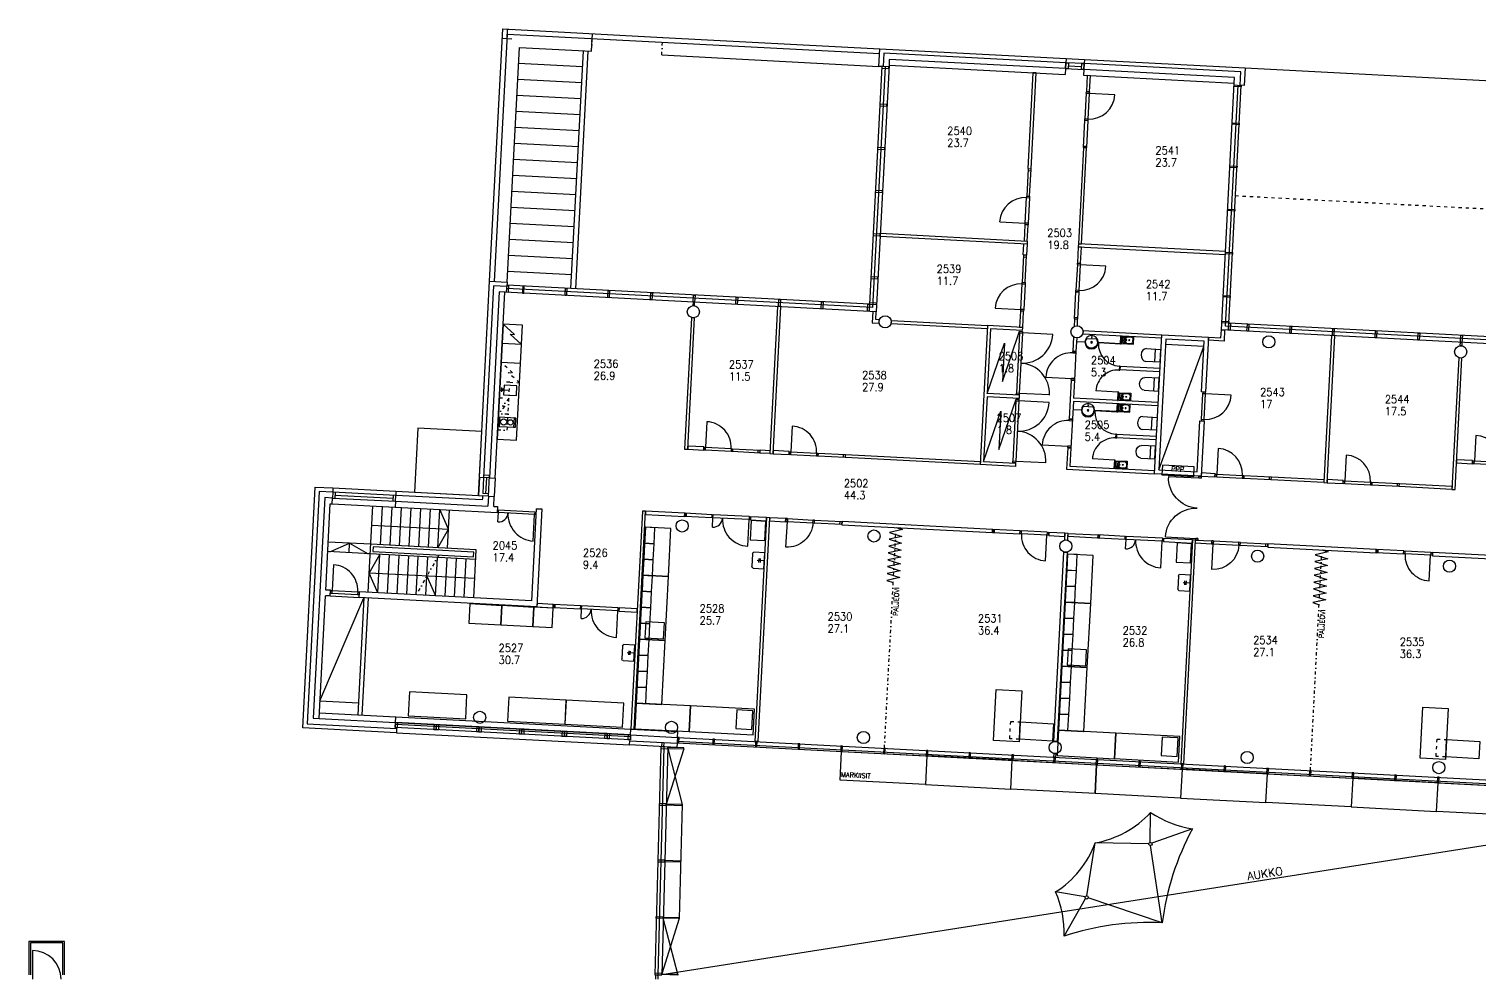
# Model space of a CAD drawing. Extents: x -405 to 179240, y -2585 to 69597.
# Drawn here: x 40355 to 85645, y 29605 to 59148 of the extents above; entities that cross this region are included whole.
import ezdxf
from ezdxf.enums import TextEntityAlignment as Align

# ---------------------------------------------------------------- set-up
doc = ezdxf.new("R2010")
doc.units = 0
doc.header["$LTSCALE"] = 100
doc.header["$MEASUREMENT"] = 0
doc.linetypes.add('KEL', pattern=[2.25, 1, -1.25])
doc.linetypes.add('PKL', pattern=[3, 1, -1, 0, -1])
doc.layers.get('0').update_dxf_attribs({"linetype": 'CONTINUOUS'})
for name, color, linetype in [('ARF2600E0', 8, 'PKL'), ('ART1100T0', 7, 'CONTINUOUS'), ('ART1100T3', 7, 'CONTINUOUS'), ('ART1100TB', 7, 'CONTINUOUS'), ('M00402', 7, 'CONTINUOUS'), ('M06001', 7, 'CONTINUOUS'), ('M06037', 8, 'CONTINUOUS'), ('M06041', 8, 'CONTINUOUS'), ('M06051', 3, 'CONTINUOUS'), ('m06080', 7, 'CONTINUOUS'), ('M06081', 8, 'CONTINUOUS')]:
    doc.layers.add(name, color=color, linetype=linetype)
doc.styles.add('ROMANS', font='romans.shx')
doc.styles.get("Standard").update_dxf_attribs({"font": 'simplex.shx'})

# ---------------------------------------------------------------- blocks, each defined once
blk = doc.blocks.new('KRF010')
blk.add_line((0.05, 0.9), (0.05, 0))
blk.add_arc((0.05, 0), 0.9, 0, 90)
blk = doc.blocks.new('SALAMA')
at = {"layer": 'M00402'}
blk.add_lwpolyline([(0, 0), (0.5, 0.8), (0.5, 0.2), (1, 1)], dxfattribs=at)
blk = doc.blocks.new('LVIPAL')
for p, q in [((-0.5, 0.02), (-0.5, 0.92)), ((-0.4, 1.02), (0.4, 1.02)), ((0.5, 0.92), (0.5, 0.02)), ((0.5, 0.02), (-0.5, 0.02)), ((-0.12, 0.49), (0.12, 0.49)), ((-0.12, 0.37), (0.12, 0.37)), ((0, 0.02), (0, 0.61))]:
    blk.add_line(p, q)
for centre, start, end in [((-0.4, 0.92), 90, 180), ((0.4, 0.92), 0, 90)]:
    blk.add_arc(centre, 0.1, start, end)
at = {"width": 0.76195, "flags": 1}
blk.add_attdef('LVIKAL', text='', height=0.212, dxfattribs=at).set_placement((-0.389, 0.05), (0.379, 0.05), align=Align.FIT)
blk = doc.blocks.new('l-poyta')
at = {"linetype": 'ByBlock'}
blk.add_lwpolyline([(800, 81), (500, 81), (500, 621), (800, 621)], close=True, dxfattribs=at)
at = {"layer": 'm06080'}
for points in [[(0, 1600), (800, 1600), (800, 0), (0, 0)], [(800, 621), (1840, 621), (1840, 81), (800, 81)]]:
    blk.add_lwpolyline(points, close=True, dxfattribs=at)
blk = doc.blocks.new('K1X1')
at = {"linetype": 'ByBlock'}
blk.add_lwpolyline([(1, 0), (1, 1), (0, 1), (0, 0)], close=True, dxfattribs=at)
blk = doc.blocks.new('LVIIST')
for p, q in [((-0.5, 0.02), (-0.5, 0.761)), ((0.5, 0.761), (0.5, 0.02)), ((-0.5, 0.283), (0.5, 0.283)), ((0.5, 0.02), (-0.5, 0.02))]:
    blk.add_line(p, q)
blk.add_ellipse((0, 0.761), major_axis=(-0.5, 0), ratio=0.517739, start_param=3.141593, end_param=6.283185)
at = {"width": 0.76195, "flags": 1}
blk.add_attdef('LVIKAL', text='', height=0.212, dxfattribs=at).set_placement((-0.389, 0.05), (0.379, 0.05), align=Align.FIT)
blk = doc.blocks.new('KKUPPI_P')
at = {"linetype": 'Continuous'}
for p, q in [((-380, -245), (-380, -10)), ((-380, -10), (-10, -10)), ((-10, -245), (-380, -245)), ((-360, -175), (-360, -80)), ((-310, -30), (-175, -30)), ((-175, -225), (-310, -225)), ((-175, -30), (-80, -30)), ((-175, -225), (-80, -225)), ((-125, -80), (-125, -175)), ((-30, -80), (-30, -175)), ((-10, -10), (-10, -245))]:
    blk.add_line(p, q, dxfattribs=at)
for p, q in [((-168, -110), (-125, -153)), ((-80, -65), (-163, -148)), ((-151, -93), (-108, -136)), ((-80, -65), (-80, -167))]:
    blk.add_line(p, q)
for centre, radius in [((-242, -128), 14.1), ((-80, -65), 10)]:
    blk.add_circle(centre, radius, dxfattribs=at)
for centre, start, end in [((-310, -80), 90, 180), ((-310, -175), 180, 270), ((-175, -80), 0, 90), ((-175, -175), 270, 0), ((-80, -80), 0, 90), ((-80, -175), 270, 0)]:
    blk.add_arc(centre, 50, start, end, dxfattribs=at)
at = {"extrusion": (0, 0, -1)}
for centre, major_axis, start_param, end_param in [((-119, -189), (-13.3, 12.5), -1.446157, 1.474955), ((-125, -203), (-5.71, 5.37), 0.050634, 6.193979), ((-100, -163), (-15.7, 14.8), 2.496992, 4.616547)]:
    blk.add_ellipse(centre, major_axis=major_axis, ratio=0.8, start_param=start_param, end_param=end_param, dxfattribs=at)
blk = doc.blocks.new('pöyreäallas')
blk.add_lwpolyline([(63, 322, 2.070197), (352, 322)], format="xyb", close=True)
for centre, radius in [((207, 207), 208), ((207, 207), 25), ((207, 367), 15)]:
    blk.add_circle(centre, radius)
blk = doc.blocks.new('aioa_huone')
at = {"layer": 'ART1100T0', "width": 0.9}
blk.add_attdef('HNENUM', (56, 73), '', height=250, dxfattribs=at)
at = {"layer": 'ART1100T3', "width": 0.9}
blk.add_attdef('HNEALA', (56, -302), '', height=250, dxfattribs=at)

msp = doc.modelspace()

# ---------------------------------------------------------------- linework, layer by layer
at = {"layer": 'ARF2600E0', "linetype": 'PKL'}
for p, q in [((57922, 58452), (57951, 59001)), ((60119, 58337), (60148, 58886))]:
    msp.add_line(p, q, dxfattribs=at)
at = {"layer": 'M00402'}
for p, q in [((60148, 58886), (66928, 58531)), ((57283, 51040), (57672, 58465)), ((57433, 51032), (57822, 58457)), ((57646, 57966), (55649, 58070)), ((60119, 58337), (66899, 57981)), ((57620, 57466), (55623, 57571)), ((78343, 57932), (90895, 57274)), ((57594, 56967), (55596, 57072)), ((57567, 56468), (55570, 56572)), ((57541, 55968), (55544, 56073)), ((57515, 55469), (55518, 55574)), ((57489, 54970), (55492, 55074)), ((57463, 54470), (55466, 54575)), ((57437, 53971), (55439, 54076)), ((57410, 53472), (55413, 53576)), ((57384, 52972), (55387, 53077)), ((57358, 52473), (55361, 52578)), ((57332, 51974), (55335, 52078)), ((57306, 51474), (55309, 51579)), ((75647, 45381), (77051, 49233)), ((77051, 49233), (75852, 49296)), ((49443, 38163), (50814, 41385)), ((49760, 41441), (50669, 41393)), ((49443, 38163), (50642, 38100)), ((94823, 35063), (60120, 29605))]:
    msp.add_line(p, q, dxfattribs=at)
at = {"layer": 'M00402', "linetype": 'KEL'}
msp.add_line((78038, 53943), (90781, 53275), dxfattribs=at)
at = {"layer": 'M00402'}
for points in [[(54742, 51268), (55154, 59148), (60148, 58886)], [(54891, 51260), (55296, 58990), (66920, 58381)], [(55291, 51240), (55675, 58570), (57922, 58452), (57951, 59001)], [(41465, 29605), (41465, 30655), (40355, 30655), (40355, 29605)], [(41415, 29605), (41415, 30605), (40405, 30605), (40405, 29605), (40405, 29605)]]:
    msp.add_lwpolyline(points, dxfattribs=at)
msp.add_lwpolyline([(52394, 44682), (54391, 44578), (54496, 46575), (52498, 46679)], close=True, dxfattribs=at)
at = {"layer": 'M06001'}
for p, q in [((55154, 59148), (55454, 59132)), ((55289, 58840), (55304, 59140)), ((55438, 58832), (55139, 58848)), ((72750, 58225), (72743, 58096)), ((72750, 58225), (73318, 58196)), ((72814, 57999), (73232, 57977)), ((73318, 58196), (73311, 58066)), ((72734, 57911), (72724, 57731)), ((73302, 57881), (73292, 57701)), ((70296, 49887), (70068, 45543)), ((71394, 49830), (70296, 49887)), ((71389, 49730), (71394, 49830)), ((70390, 49782), (70284, 47760)), ((71389, 49730), (70390, 49782)), ((72981, 49535), (72957, 49090)), ((73079, 49501), (73057, 49084)), ((73270, 49631), (75733, 49502)), ((73275, 49731), (75738, 49602)), ((72957, 49090), (73057, 49084)), ((74434, 48607), (74429, 48507)), ((75677, 48441), (74429, 48507)), ((75682, 48541), (74434, 48607)), ((72910, 48181), (72847, 46975)), ((72910, 48181), (73010, 48176)), ((73010, 48176), (72981, 47619)), ((70279, 47660), (70173, 45638)), ((71278, 47608), (70279, 47660)), ((71283, 47708), (70284, 47760)), ((71283, 47708), (71278, 47608)), ((75627, 47480), (72981, 47619)), ((72975, 47519), (72947, 46970)), ((75622, 47380), (72975, 47519)), ((72847, 46975), (72947, 46970)), ((74323, 46484), (74318, 46385)), ((75566, 46319), (74318, 46385)), ((75571, 46419), (74323, 46484)), ((72799, 46067), (72764, 45402)), ((72799, 46067), (72899, 46061)), ((72899, 46061), (72869, 45497)), ((71166, 45486), (70068, 45543)), ((70173, 45638), (71172, 45586)), ((71172, 45586), (71166, 45486)), ((72764, 45402), (75510, 45258)), ((72869, 45497), (75516, 45358)), ((49831, 44501), (49596, 44513)), ((49821, 44321), (49831, 44501)), ((49847, 44816), (49840, 44686)), ((49847, 44816), (51814, 44713)), ((49915, 44682), (49906, 44497)), ((49910, 44590), (51728, 44494)), ((51733, 44587), (51723, 44402)), ((51798, 44398), (51788, 44218)), ((51798, 44398), (54689, 44246)), ((51814, 44713), (51808, 44583)), ((49766, 44324), (49821, 44321)), ((49821, 44321), (51788, 44218)), ((51788, 44218), (54979, 44051)), ((54989, 44231), (54979, 44051)), ((56197, 44167), (56046, 41291)), ((56197, 44167), (56377, 44158)), ((56377, 44158), (56217, 41102)), ((49760, 41441), (49616, 41448)), ((49770, 41620), (49625, 41628)), ((49760, 41441), (49770, 41620)), ((50814, 41385), (50622, 37730)), ((50669, 41393), (50679, 41573)), ((56217, 41102), (50669, 41393)), ((56046, 41291), (50679, 41573)), ((50944, 41379), (50752, 37724)), ((49415, 37613), (51801, 37488)), ((49424, 37793), (51811, 37668)), ((51801, 37488), (51811, 37668)), ((51811, 37668), (59156, 37283)), ((51799, 37438), (59144, 37053)), ((59146, 37103), (51814, 37488)), ((51830, 37171), (59110, 36790)), ((59146, 37103), (59156, 37283)), ((59156, 37283), (60619, 37207)), ((60609, 37027), (60619, 37207)), ((59110, 36790), (59117, 36920)), ((59146, 37103), (60609, 37027)), ((60086, 36728), (59900, 29611)), ((60186, 36725), (60000, 29605)), ((60306, 36722), (60120, 29605)), ((60121, 36726), (60129, 36867)), ((60186, 36725), (60194, 36863)), ((60600, 36857), (94823, 35063)), ((60603, 36907), (94826, 35113)), ((60609, 37027), (94832, 35233)), ((59935, 29475), (59935, 29605)), ((60000, 29605), (60000, 29475))]:
    msp.add_line(p, q, dxfattribs=at)
at = {"layer": 'M06001', "linetype": 'Continuous'}
for p, q in [((54421, 45147), (54391, 44578)), ((54421, 45147), (54551, 45140)), ((54551, 45140), (54525, 44646)), ((54735, 45130), (54551, 45140)), ((54739, 45205), (54554, 45215)), ((54643, 45135), (54617, 44641)), ((54705, 44561), (54739, 45205)), ((54735, 45130), (54915, 45121)), ((54915, 45121), (54885, 44552)), ((54391, 44578), (54521, 44571)), ((54521, 44571), (54517, 44496)), ((54705, 44561), (54521, 44571)), ((54709, 44636), (54525, 44646)), ((54705, 44561), (54885, 44552)), ((54869, 44237), (54989, 44231))]:
    msp.add_line(p, q, dxfattribs=at)
at = {"layer": 'M06001'}
for points in [[(72743, 58096), (67051, 58394), (67029, 57974), (66899, 57981), (66928, 58531), (72750, 58225)], [(67217, 58020), (66813, 50320), (55219, 50928)], [(67094, 57971), (66700, 50446), (55281, 51045)], [(66994, 57976), (66605, 50551), (55286, 51145)], [(72734, 57911), (67226, 58199), (67217, 58020), (72724, 57731)], [(73318, 58196), (78343, 57932), (78314, 57383), (78184, 57390), (78206, 57809), (73311, 58066)], [(73292, 57701), (78002, 57454), (78012, 57634), (73302, 57881)], [(91184, 56764), (90781, 49064), (77599, 49755), (78002, 57455)], [(91061, 56715), (90667, 49190), (77725, 49869), (78119, 57393)], [(90961, 56720), (90572, 49295), (77830, 49963), (78219, 57388)], [(71530, 52426), (71512, 52087), (71412, 52092), (71430, 52432)], [(54421, 45147), (54742, 51268), (55291, 51240), (55284, 51110), (54865, 51132), (54551, 45140)], [(54915, 45121), (55219, 50928), (55040, 50937), (54735, 45130)], [(73099, 49881), (73109, 50080), (73010, 50085), (72998, 49858)], [(77106, 47808), (76976, 47815), (77059, 49403), (75861, 49466), (75647, 45381), (76845, 45318), (76929, 46906), (77058, 46899), (76968, 45182), (75510, 45258), (75738, 49602), (77196, 49526), (77106, 47808)], [(74373, 47446), (74360, 47184), (74336, 47185), (74349, 47447)], [(63497, 45888), (63187, 45904), (63193, 46004), (63502, 45988)], [(74267, 45423), (74281, 45686), (74257, 45687), (74243, 45425)], [(51837, 37301), (51830, 37171), (48904, 37325), (49298, 44844), (49847, 44816)], [(49840, 44686), (49421, 44708), (49040, 37448), (51837, 37301)], [(49596, 44513), (49235, 37623), (49415, 37613), (49616, 41448)], [(54517, 44496), (54517, 44496), (54514, 44441), (51808, 44583)], [(51814, 44713), (54391, 44578)], [(54705, 44561), (54689, 44246)], [(54869, 44237), (54885, 44552)], [(49625, 41628), (49766, 44324)], [(59117, 36920), (60600, 36842), (60593, 36712), (59110, 36790)]]:
    msp.add_lwpolyline(points, dxfattribs=at)
for points in [[(67214, 57965), (66994, 57976), (66992, 57926), (67211, 57915)], [(72734, 57911), (73302, 57881), (73312, 58066), (72743, 58096)], [(72809, 57907), (72734, 57911), (72743, 58096), (72818, 58092)], [(73302, 57881), (73227, 57885), (73237, 58070), (73312, 58066)], [(71811, 57779), (71711, 57784), (71554, 54788), (71654, 54783)], [(73382, 57196), (73482, 57191), (73508, 57690), (73408, 57695)], [(77999, 57400), (78219, 57388), (78216, 57338), (77997, 57350)], [(67152, 56786), (66933, 56798), (66930, 56748), (67150, 56736)], [(77938, 56221), (78157, 56210), (78155, 56160), (77935, 56171)], [(67082, 55438), (66862, 55450), (66859, 55400), (67079, 55388)], [(73390, 55433), (73290, 55438), (73133, 52442), (73233, 52437)], [(77867, 54873), (78087, 54861), (78084, 54812), (77864, 54823)], [(67011, 54090), (66791, 54102), (66789, 54052), (67008, 54040)], [(77796, 53525), (78016, 53513), (78013, 53463), (77794, 53475)], [(71435, 52531), (71535, 52526), (71562, 53025), (71462, 53031)], [(66940, 52742), (66721, 52753), (66718, 52704), (66938, 52692)], [(71530, 52426), (66936, 52667), (66942, 52767), (71535, 52526)], [(73102, 51843), (73202, 51838), (73228, 52337), (73128, 52343)], [(73128, 52343), (77722, 52102), (77727, 52202), (73133, 52442)], [(77726, 52177), (77945, 52165), (77943, 52115), (77723, 52127)], [(66870, 51394), (66650, 51405), (66647, 51355), (66867, 51344)], [(55274, 50925), (55286, 51145), (55336, 51142), (55324, 50922)], [(55814, 50897), (55825, 51116), (55775, 51119), (55764, 50899)], [(57097, 50829), (57108, 51049), (57158, 51047), (57147, 50827)], [(58430, 50760), (58441, 50979), (58491, 50977), (58480, 50757)], [(59763, 50690), (59775, 50909), (59825, 50907), (59813, 50687)], [(61096, 50620), (61108, 50840), (61158, 50837), (61146, 50617)], [(62429, 50550), (62441, 50770), (62491, 50767), (62479, 50547)], [(77655, 50829), (77875, 50817), (77872, 50767), (77652, 50779)], [(61091, 50510), (61140, 50507), (61146, 50617), (61096, 50620)], [(63497, 45888), (63597, 45883), (63838, 50476), (63738, 50481)], [(63763, 50480), (63774, 50700), (63824, 50697), (63813, 50478)], [(65096, 50410), (65107, 50630), (65157, 50627), (65146, 50408)], [(66544, 50334), (66555, 50554), (66605, 50551), (66594, 50332)], [(66828, 50590), (66608, 50601), (66605, 50551), (66825, 50540)], [(66714, 50325), (66695, 49976), (66905, 49965), (66910, 50065), (66800, 50071), (66813, 50320)], [(71294, 49835), (71394, 49830), (71420, 50329), (71320, 50334)], [(60831, 46027), (60930, 46022), (61146, 50127), (61046, 50132)], [(70290, 49788), (67284, 49945), (67290, 50045), (70296, 49887)], [(77613, 50025), (77832, 50013), (77830, 49963), (77610, 49975)], [(77819, 49744), (77830, 49963), (77880, 49961), (77869, 49741)], [(78398, 49713), (78409, 49933), (78459, 49930), (78447, 49710)], [(79731, 49643), (79742, 49863), (79792, 49860), (79781, 49641)], [(74471, 49306), (74447, 49307), (74461, 49569), (74485, 49568)], [(77698, 49750), (77680, 49400), (77191, 49426), (77196, 49526), (77586, 49505), (77599, 49755)], [(80798, 44981), (80898, 44976), (81139, 49570), (81039, 49575)], [(81064, 49573), (81075, 49793), (81125, 49791), (81114, 49571)], [(82397, 49504), (82409, 49723), (82458, 49721), (82447, 49501)], [(83730, 49434), (83742, 49653), (83792, 49651), (83780, 49431)], [(85063, 49364), (85075, 49584), (85125, 49581), (85113, 49361)], [(85058, 49254), (85063, 49364), (85113, 49361), (85108, 49251)], [(74435, 48617), (74411, 48618), (74404, 48498), (74428, 48497)], [(84798, 44771), (84898, 44766), (85113, 48871), (85013, 48876)], [(74392, 47808), (74368, 47809), (74355, 47547), (74379, 47546)], [(74323, 46494), (74300, 46496), (74293, 46376), (74317, 46375)], [(60936, 46122), (60930, 46022), (61430, 45996), (61435, 46096)], [(63602, 45982), (63597, 45883), (64096, 45856), (64101, 45956)], [(70068, 45543), (65854, 45764), (65859, 45864), (70073, 45643)], [(84946, 45695), (84941, 45595), (85440, 45569), (85446, 45669)], [(76974, 45282), (76968, 45182), (77398, 45159), (77403, 45259)], [(80798, 44981), (79155, 45067), (79161, 45167), (80803, 45081)], [(80903, 45076), (80898, 44976), (81397, 44950), (81403, 45050)], [(84798, 44771), (83155, 44857), (83160, 44957), (84803, 44871)], [(49831, 44501), (51798, 44398), (51808, 44583), (49840, 44686)], [(59156, 37283), (59255, 37278), (59612, 44089), (59513, 44094)], [(59612, 44089), (59607, 43989), (60831, 43925), (60836, 44024)], [(62893, 43917), (62888, 43817), (63387, 43791), (63392, 43891)], [(63026, 36900), (63126, 36895), (63492, 43885), (63392, 43891)], [(63492, 43885), (63487, 43785), (63986, 43759), (63991, 43859)], [(65749, 43767), (65744, 43667), (70447, 43421), (70453, 43520)], [(72210, 43428), (72205, 43329), (72704, 43302), (72709, 43402)], [(72698, 43192), (72798, 43187), (72809, 43397), (72709, 43402)], [(73738, 43348), (73733, 43248), (72804, 43297), (72809, 43397)], [(75795, 43240), (75790, 43141), (76689, 43094), (76694, 43193)], [(76328, 36203), (76427, 36198), (76794, 43188), (76694, 43193)], [(77293, 43162), (77288, 43062), (76789, 43088), (76794, 43188)], [(79051, 43070), (79046, 42970), (82431, 42793), (82436, 42892)], [(72679, 42813), (72778, 42808), (72469, 36896), (72369, 36901)], [(84194, 42800), (84188, 42700), (86021, 42604), (86026, 42704)], [(56222, 41202), (56217, 41102), (56726, 41076), (56731, 41175)], [(58788, 41068), (58783, 40968), (59347, 40938), (59352, 41038)], [(51801, 37488), (59146, 37103), (59138, 36954), (51793, 37339)], [(51793, 37339), (51868, 37335), (51876, 37484), (51801, 37488)], [(51793, 37339), (51868, 37335), (51876, 37484), (51801, 37488)], [(53002, 37275), (53077, 37271), (53085, 37421), (53010, 37425)], [(53077, 37271), (53152, 37267), (53159, 37417), (53085, 37421)], [(54335, 37205), (54410, 37201), (54418, 37351), (54343, 37355)], [(54410, 37201), (54485, 37198), (54493, 37347), (54418, 37351)], [(55668, 37135), (55743, 37132), (55751, 37281), (55676, 37285)], [(55743, 37132), (55818, 37128), (55826, 37277), (55751, 37281)], [(57001, 37066), (57076, 37062), (57084, 37211), (57009, 37215)], [(57076, 37062), (57151, 37058), (57159, 37208), (57084, 37211)], [(58334, 36996), (58409, 36992), (58417, 37142), (58342, 37146)], [(58409, 36992), (58484, 36988), (58492, 37138), (58417, 37142)], [(59063, 36958), (59138, 36954), (59146, 37103), (59071, 37107)], [(60085, 36678), (60305, 36672), (60306, 36722), (60086, 36728)], [(60600, 36857), (60650, 36854), (60659, 37024), (60609, 37027)], [(61709, 36799), (61759, 36796), (61768, 36966), (61718, 36969)], [(63042, 36729), (63092, 36726), (63101, 36896), (63051, 36899)], [(64375, 36659), (64425, 36657), (64434, 36826), (64384, 36829)], [(65708, 36589), (65758, 36587), (65767, 36756), (65717, 36759)], [(67041, 36519), (67091, 36517), (67100, 36687), (67050, 36689)], [(68375, 36450), (68425, 36447), (68433, 36617), (68384, 36619)], [(69708, 36380), (69758, 36377), (69767, 36547), (69717, 36549)], [(71041, 36310), (71091, 36307), (71100, 36477), (71050, 36480)], [(72359, 36241), (72409, 36238), (72418, 36408), (72368, 36410)], [(72374, 36520), (72424, 36518), (72418, 36408), (72368, 36410)], [(73677, 36172), (73727, 36169), (73736, 36339), (73686, 36341)], [(75011, 36102), (75060, 36099), (75069, 36269), (75019, 36272)], [(76344, 36032), (76394, 36029), (76403, 36199), (76353, 36202)], [(77677, 35962), (77727, 35959), (77736, 36129), (77686, 36132)], [(79010, 35892), (79060, 35890), (79069, 36059), (79019, 36062)], [(80343, 35822), (80393, 35820), (80402, 35989), (80352, 35992)], [(81676, 35752), (81726, 35750), (81735, 35920), (81685, 35922)], [(83010, 35683), (83059, 35680), (83068, 35850), (83018, 35852)], [(84343, 35613), (84393, 35610), (84402, 35780), (84352, 35782)], [(60039, 34911), (60259, 34905), (60260, 34955), (60040, 34961)], [(59993, 33144), (60212, 33139), (60214, 33189), (59994, 33194)], [(59948, 31428), (60167, 31422), (60166, 31372), (59946, 31378)], [(59900, 29611), (60120, 29605), (60121, 29655), (59901, 29661)]]:
    msp.add_lwpolyline(points, close=True, dxfattribs=at)
for centre in [(61106, 50319), (67097, 50005), (73089, 49691), (79081, 49377), (85073, 49063), (60755, 43628), (66747, 43314), (72738, 43000), (78730, 42686), (84722, 42372), (54433, 37651), (60425, 37337), (66417, 37023), (72409, 36709), (78401, 36395), (84392, 36081)]:
    msp.add_circle(centre, 190, dxfattribs=at)
at = {"layer": 'M06037'}
for p, q in [((73057, 49084), (73010, 48176)), ((72947, 46970), (72899, 46061)), ((50953, 41558), (51094, 44255)), ((51331, 43041), (51394, 44239)), ((51631, 43025), (51694, 44223)), ((51930, 43009), (51993, 44207)), ((52230, 42993), (52293, 44192)), ((52530, 42978), (52592, 44176)), ((52829, 42962), (52892, 44160)), ((53129, 42946), (53192, 44145)), ((53428, 42931), (53491, 44129)), ((51063, 43655), (53460, 43530)), ((51032, 43056), (49703, 43126)), ((50352, 42791), (50368, 43091)), ((54327, 42884), (51032, 43056)), ((51016, 42757), (49688, 42826)), ((54311, 42584), (51016, 42757)), ((51253, 41543), (51316, 42741)), ((51552, 41527), (51615, 42725)), ((51852, 41511), (51915, 42710)), ((52152, 41495), (52214, 42694)), ((52451, 41480), (52514, 42678)), ((52751, 41464), (52813, 42662)), ((53050, 41448), (53113, 42647)), ((53350, 41433), (53413, 42631)), ((53649, 41417), (53712, 42615)), ((53949, 41401), (54012, 42600)), ((54249, 41386), (54327, 42884)), ((54280, 41985), (50985, 42157)), ((52782, 42063), (53050, 41448))]:
    msp.add_line(p, q, dxfattribs=at)
at = {"layer": 'M06037', "linetype": 'PKL'}
msp.add_line((53154, 42720), (52451, 41480), dxfattribs=at)
at = {"layer": 'M06037'}
for points in [[(53129, 42946), (53460, 43530), (53192, 44145)], [(49753, 42823), (50368, 43091), (50951, 42760)], [(51253, 41543), (50985, 42157), (51316, 42741)]]:
    msp.add_lwpolyline(points, dxfattribs=at)
msp.add_lwpolyline([(51095, 42828), (54240, 42663), (54248, 42813), (51103, 42977)], close=True, dxfattribs=at)
at = {"layer": 'M06041'}
for points in [[(60306, 36711), (60305, 36681), (60805, 36668), (60806, 36698)], [(60260, 34945), (60259, 34915), (60759, 34902), (60760, 34932)], [(60213, 33179), (60213, 33149), (60713, 33135), (60713, 33165)], [(60166, 31382), (60167, 31412), (60667, 31399), (60666, 31369)], [(60120, 29616), (60121, 29646), (60621, 29633), (60620, 29603)]]:
    msp.add_lwpolyline(points, close=True, dxfattribs=at)
for points in [[(60305, 36681), (60760, 34932), (60666, 31369), (60121, 29646)], [(60805, 36668), (60260, 34945)], [(60621, 29633), (60166, 31382)]]:
    msp.add_lwpolyline(points, dxfattribs=at)
at = {"layer": 'M06051'}
for p, q in [((73379, 57141), (73338, 56342)), ((73379, 57141), (73382, 57186)), ((73379, 57141), (73471, 57137)), ((73382, 57186), (73474, 57181)), ((73471, 57137), (73429, 56337)), ((73474, 57181), (73471, 57137)), ((74271, 57092), (73471, 57134)), ((73291, 55448), (73335, 56297)), ((73335, 56297), (73338, 56342)), ((73427, 56292), (73335, 56297)), ((73335, 56297), (73427, 56292)), ((73429, 56337), (73338, 56342)), ((73427, 56292), (73383, 55443)), ((73429, 56337), (73427, 56292)), ((73383, 55443), (73291, 55448)), ((73293, 55498), (73385, 55493)), ((71561, 54778), (71517, 53929)), ((71559, 54728), (71650, 54723)), ((71653, 54773), (71561, 54778)), ((71609, 53924), (71653, 54773)), ((71514, 53885), (71517, 53929)), ((71517, 53929), (71609, 53924)), ((71517, 53929), (71609, 53924)), ((71609, 53924), (71606, 53880)), ((71472, 53085), (71514, 53885)), ((71514, 53885), (71606, 53880)), ((71606, 53880), (71564, 53080)), ((70673, 53127), (71472, 53085)), ((71470, 53040), (71472, 53085)), ((71562, 53035), (71470, 53040)), ((71564, 53080), (71472, 53085)), ((71564, 53080), (71562, 53035)), ((71420, 52082), (71375, 51233)), ((71417, 52032), (71509, 52027)), ((71512, 52077), (71420, 52082)), ((71467, 51228), (71512, 52077)), ((73099, 51789), (73057, 50989)), ((73099, 51789), (73101, 51833)), ((73099, 51789), (73191, 51784)), ((73101, 51833), (73193, 51828)), ((73191, 51784), (73149, 50984)), ((73193, 51828), (73191, 51784)), ((73991, 51739), (73191, 51781)), ((71331, 50388), (71373, 51188)), ((71373, 51188), (71375, 51233)), ((71373, 51188), (71465, 51184)), ((71375, 51233), (71467, 51228)), ((71375, 51233), (71467, 51228)), ((71465, 51184), (71423, 50384)), ((71467, 51228), (71465, 51184)), ((73010, 50095), (73055, 50944)), ((73055, 50944), (73057, 50989)), ((73147, 50940), (73055, 50944)), ((73055, 50944), (73147, 50940)), ((73149, 50984), (73057, 50989)), ((73147, 50940), (73102, 50091)), ((73149, 50984), (73147, 50940)), ((70531, 50430), (71331, 50388)), ((71329, 50344), (71331, 50388)), ((71421, 50339), (71329, 50344)), ((71423, 50384), (71331, 50388)), ((71423, 50384), (71421, 50339)), ((73102, 50091), (73010, 50095)), ((73013, 50145), (73105, 50141)), ((71293, 49660), (71194, 47772)), ((71385, 49655), (71286, 47767)), ((71293, 49660), (71296, 49710)), ((71293, 49660), (71385, 49655)), ((71296, 49710), (71388, 49705)), ((71388, 49705), (71385, 49655)), ((72329, 49606), (71385, 49655)), ((72955, 49035), (72957, 49080)), ((72955, 49035), (73046, 49030)), ((72957, 49080), (73049, 49075)), ((73049, 49075), (73046, 49030)), ((74447, 49307), (73758, 49343)), ((72113, 48277), (72913, 48235)), ((72910, 48191), (72913, 48235)), ((73002, 48186), (72910, 48191)), ((73005, 48230), (72913, 48235)), ((73005, 48230), (73002, 48186)), ((71182, 47538), (71184, 47588)), ((71184, 47588), (71276, 47583)), ((71191, 47723), (71194, 47772)), ((71283, 47718), (71191, 47723)), ((71286, 47767), (71194, 47772)), ((71276, 47583), (71274, 47533)), ((71286, 47767), (71283, 47718)), ((72230, 47718), (71286, 47767)), ((74368, 47809), (73679, 47845)), ((77011, 47759), (76969, 46959)), ((77014, 47803), (77011, 47759)), ((77103, 47754), (77011, 47759)), ((77106, 47798), (77014, 47803)), ((77061, 46954), (77103, 47754)), ((77103, 47754), (77106, 47798)), ((77903, 47712), (77103, 47754)), ((71182, 47538), (71083, 45650)), ((71274, 47533), (71175, 45645)), ((71182, 47538), (71274, 47533)), ((72218, 47484), (71274, 47533)), ((74336, 47185), (73647, 47221)), ((61531, 46885), (61489, 46085)), ((64197, 46745), (64155, 45945)), ((72844, 46921), (72846, 46965)), ((72844, 46921), (72936, 46916)), ((72846, 46965), (72938, 46961)), ((72938, 46961), (72936, 46916)), ((76969, 46959), (76967, 46914)), ((76967, 46914), (77059, 46909)), ((76969, 46959), (77061, 46954)), ((77059, 46909), (77061, 46954)), ((85541, 46458), (85500, 45658)), ((61440, 45996), (61445, 46087)), ((61484, 45993), (61440, 45996)), ((61445, 46087), (61489, 46085)), ((61484, 45993), (61489, 46085)), ((62284, 45951), (61484, 45993)), ((61489, 46085), (62289, 46043)), ((62289, 46043), (62284, 45951)), ((62329, 45949), (62284, 45951)), ((62289, 46043), (62333, 46041)), ((62333, 46041), (62329, 45949)), ((62329, 45949), (62333, 46041)), ((63177, 45905), (62329, 45949)), ((62333, 46041), (63182, 45996)), ((63127, 45907), (63132, 45999)), ((63182, 45996), (63177, 45905)), ((64106, 45856), (64111, 45948)), ((64151, 45854), (64106, 45856)), ((64111, 45948), (64155, 45945)), ((64151, 45854), (64155, 45945)), ((64950, 45812), (64151, 45854)), ((64155, 45945), (64955, 45903)), ((64955, 45903), (64950, 45812)), ((64995, 45809), (64950, 45812)), ((64955, 45903), (65000, 45901)), ((65000, 45901), (64995, 45809)), ((64995, 45809), (65000, 45901)), ((65844, 45765), (64995, 45809)), ((65000, 45901), (65849, 45857)), ((65794, 45767), (65799, 45859)), ((65849, 45857), (65844, 45765)), ((72002, 46163), (72802, 46121)), ((72800, 46077), (72802, 46121)), ((72891, 46072), (72800, 46077)), ((72894, 46116), (72802, 46121)), ((72894, 46116), (72891, 46072)), ((77499, 46048), (77457, 45248)), ((71080, 45600), (71083, 45650)), ((71172, 45596), (71080, 45600)), ((71175, 45645), (71083, 45650)), ((71175, 45645), (71172, 45596)), ((72119, 45596), (71175, 45645)), ((74257, 45687), (73568, 45723)), ((85450, 45569), (85455, 45661)), ((85495, 45566), (85450, 45569)), ((85455, 45661), (85500, 45658)), ((85495, 45566), (85500, 45658)), ((86295, 45524), (85495, 45566)), ((85500, 45658), (86299, 45616)), ((75951, 45175), (76895, 45126)), ((76895, 45126), (76898, 45175)), ((76895, 45126), (76965, 45122)), ((76898, 45175), (76968, 45172)), ((76968, 45172), (76965, 45122)), ((77408, 45159), (77413, 45251)), ((77452, 45156), (77408, 45159)), ((77413, 45251), (77457, 45248)), ((77452, 45156), (77457, 45248)), ((78252, 45114), (77452, 45156)), ((77457, 45248), (78257, 45206)), ((78257, 45206), (78252, 45114)), ((78297, 45112), (78252, 45114)), ((78257, 45206), (78301, 45204)), ((78301, 45204), (78297, 45112)), ((78297, 45112), (78301, 45204)), ((79145, 45068), (78297, 45112)), ((78301, 45204), (79150, 45160)), ((79096, 45070), (79100, 45162)), ((79150, 45160), (79145, 45068)), ((81407, 44949), (81412, 45041)), ((81452, 44947), (81407, 44949)), ((81412, 45041), (81457, 45039)), ((81452, 44947), (81457, 45039)), ((82252, 44905), (81452, 44947)), ((81457, 45039), (82256, 44997)), ((82256, 44997), (82252, 44905)), ((82296, 44903), (82252, 44905)), ((82256, 44997), (82301, 44994)), ((82296, 44903), (82301, 44994)), ((82301, 44994), (82296, 44903)), ((83145, 44858), (82296, 44903)), ((82301, 44994), (83150, 44950)), ((83095, 44861), (83100, 44953)), ((83150, 44950), (83145, 44858)), ((54989, 44050), (54993, 44120)), ((55019, 44049), (54989, 44050)), ((54993, 44120), (55022, 44119)), ((55003, 43752), (55019, 44049)), ((55019, 44049), (55022, 44119)), ((56148, 43990), (55019, 44049)), ((56151, 44060), (55022, 44119)), ((56104, 43158), (56148, 43990)), ((56151, 44060), (56148, 43990)), ((56177, 43988), (56148, 43990)), ((56151, 44060), (56181, 44058)), ((56181, 44058), (56177, 43988)), ((60846, 44024), (60841, 43932)), ((60841, 43932), (61690, 43888)), ((61695, 43979), (60846, 44024)), ((60891, 43929), (60896, 44021)), ((61690, 43888), (61695, 43979)), ((61690, 43888), (61695, 43979)), ((61695, 43979), (61724, 43978)), ((61719, 43886), (61724, 43978)), ((62853, 43919), (61724, 43978)), ((61719, 43886), (61690, 43888)), ((61704, 43589), (61719, 43886)), ((62848, 43827), (61719, 43886)), ((62805, 42995), (62848, 43827)), ((62853, 43919), (62848, 43827)), ((62878, 43825), (62848, 43827)), ((62853, 43919), (62883, 43917)), ((62883, 43917), (62878, 43825)), ((64001, 43859), (63997, 43767)), ((63997, 43767), (64041, 43764)), ((63999, 42964), (64041, 43764)), ((64046, 43856), (64001, 43859)), ((64046, 43856), (64041, 43764)), ((64041, 43764), (64841, 43722)), ((64046, 43856), (64846, 43814)), ((64841, 43722), (64846, 43814)), ((64841, 43722), (64885, 43720)), ((64890, 43812), (64846, 43814)), ((64885, 43720), (64890, 43812)), ((64885, 43720), (64890, 43812)), ((65734, 43676), (64885, 43720)), ((64890, 43812), (65739, 43768)), ((65684, 43678), (65689, 43770)), ((65739, 43768), (65734, 43676)), ((70463, 43520), (70458, 43428)), ((71311, 43475), (70463, 43520)), ((70508, 43425), (70512, 43517)), ((70458, 43428), (71307, 43384)), ((71307, 43384), (71311, 43475)), ((71307, 43384), (71311, 43475)), ((71351, 43381), (71307, 43384)), ((71311, 43475), (71356, 43473)), ((71351, 43381), (71356, 43473)), ((72151, 43339), (71351, 43381)), ((72156, 43431), (71356, 43473)), ((72109, 42539), (72151, 43339)), ((72156, 43431), (72151, 43339)), ((72195, 43337), (72151, 43339)), ((72156, 43431), (72200, 43429)), ((72200, 43429), (72195, 43337)), ((73748, 43348), (73743, 43256)), ((73743, 43256), (74592, 43211)), ((74597, 43303), (73748, 43348)), ((73793, 43253), (73798, 43345)), ((74592, 43211), (74597, 43303)), ((74592, 43211), (74597, 43303)), ((74622, 43210), (74592, 43211)), ((74597, 43303), (74627, 43302)), ((74606, 42913), (74622, 43210)), ((74622, 43210), (74627, 43302)), ((75751, 43151), (74622, 43210)), ((75756, 43243), (74627, 43302)), ((75707, 42319), (75751, 43151)), ((75756, 43243), (75751, 43151)), ((75780, 43149), (75751, 43151)), ((75756, 43243), (75785, 43241)), ((75785, 43241), (75780, 43149)), ((75852, 43287), (76796, 43238)), ((76794, 43188), (76796, 43238)), ((76864, 43184), (76794, 43188)), ((76866, 43234), (76796, 43238)), ((76866, 43234), (76864, 43184)), ((77303, 43161), (77298, 43070)), ((77298, 43070), (77343, 43067)), ((77301, 42267), (77343, 43067)), ((77348, 43159), (77303, 43161)), ((77348, 43159), (77343, 43067)), ((77343, 43067), (78143, 43025)), ((77348, 43159), (78147, 43117)), ((78143, 43025), (78147, 43117)), ((78143, 43025), (78187, 43023)), ((78192, 43115), (78147, 43117)), ((78187, 43023), (78192, 43115)), ((78187, 43023), (78192, 43115)), ((78192, 43115), (79041, 43070)), ((78986, 42981), (78991, 43073)), ((79041, 43070), (79036, 42979)), ((79036, 42979), (78187, 43023)), ((82446, 42892), (82441, 42800)), ((82441, 42800), (83290, 42756)), ((83295, 42847), (82446, 42892)), ((82491, 42797), (82496, 42889)), ((83290, 42756), (83295, 42847)), ((83290, 42756), (83295, 42847)), ((83335, 42753), (83290, 42756)), ((83295, 42847), (83339, 42845)), ((83335, 42753), (83339, 42845)), ((84134, 42711), (83335, 42753)), ((84139, 42803), (83339, 42845)), ((84093, 41911), (84134, 42711)), ((84139, 42803), (84134, 42711)), ((84179, 42709), (84134, 42711)), ((84139, 42803), (84184, 42801)), ((84184, 42801), (84179, 42709)), ((49866, 42417), (49824, 41617)), ((49775, 41520), (49780, 41620)), ((49819, 41518), (49775, 41520)), ((49780, 41620), (49824, 41617)), ((49819, 41518), (49824, 41617)), ((50619, 41476), (49819, 41518)), ((49824, 41617), (50624, 41576)), ((50624, 41576), (50619, 41476)), ((50663, 41473), (50619, 41476)), ((50624, 41576), (50669, 41573)), ((50669, 41573), (50663, 41473)), ((56741, 41175), (56736, 41083)), ((56736, 41083), (57585, 41038)), ((57590, 41130), (56741, 41175)), ((56786, 41080), (56791, 41172)), ((57585, 41038), (57590, 41130)), ((57585, 41038), (57590, 41130)), ((57615, 41037), (57585, 41038)), ((57590, 41130), (57620, 41129)), ((57599, 40740), (57615, 41037)), ((57615, 41037), (57620, 41129)), ((58744, 40978), (57615, 41037)), ((58749, 41070), (57620, 41129)), ((58700, 40146), (58744, 40978)), ((58749, 41070), (58744, 40978)), ((58773, 40976), (58744, 40978)), ((58749, 41070), (58778, 41068)), ((58778, 41068), (58773, 40976)), ((60609, 37027), (60603, 36917))]:
    msp.add_line(p, q, dxfattribs=at)
at = {"layer": 'M06051', "linetype": 'PKL'}
for p, q in [((67075, 36688), (67436, 43578)), ((80377, 35991), (80738, 42881))]:
    msp.add_line(p, q, dxfattribs=at)
at = {"layer": 'M06051'}
for points in [[(67436, 43578), (67633, 43514), (67228, 43428), (67622, 43300), (67217, 43214), (67611, 43086), (67206, 43000), (67600, 42872), (67195, 42786), (67588, 42658), (67183, 42572), (67577, 42444), (67172, 42358), (67566, 42230), (67161, 42144), (67555, 42016), (67150, 41930), (67347, 41866)], [(80738, 42881), (80935, 42817), (80530, 42731), (80924, 42603), (80519, 42517), (80913, 42389), (80508, 42303), (80901, 42175), (80496, 42089), (80890, 41961), (80485, 41875), (80879, 41747), (80474, 41661), (80868, 41533), (80463, 41447), (80857, 41319), (80452, 41233), (80648, 41169)]]:
    msp.add_lwpolyline(points, dxfattribs=at)
for centre, start, end in [((74447, 49307), 177, 267), ((74368, 47809), 87, 177), ((74336, 47185), 177, 267), ((74257, 45687), 87, 177)]:
    msp.add_arc(centre, 690, start, end, dxfattribs=at)
for centre, major_axis, start_param, end_param in [((73471, 57134), (566, 566), 3.874631, 5.445427), ((71472, 53085), (-566, 566), -0.837758, 0.733038), ((73191, 51781), (566, 566), 3.874631, 5.445427), ((71331, 50388), (-566, 566), -0.837758, 0.733038), ((71385, 49655), (668, 668), 3.874631, 5.445427), ((72913, 48235), (566, 566), 0.733038, 2.303835), ((71286, 47767), (-668, 668), 3.874631, 5.445427), ((77103, 47754), (566, 566), 3.874631, 5.445427), ((71274, 47533), (668, 668), 3.874631, 5.445427), ((61489, 46085), (566, 566), 5.445427, 7.016224), ((64155, 45945), (566, 566), 5.445427, 7.016224), ((72802, 46121), (566, 566), 0.733038, 2.303835), ((71175, 45645), (-668, 668), 3.874631, 5.445427), ((85500, 45658), (-566, 566), 3.874631, 5.445427), ((77457, 45248), (-566, 566), 3.874631, 5.445427), ((55019, 44049), (210, 210), 3.874631, 5.445427), ((56148, 43990), (-589, 589), 0.733038, 2.303835), ((61719, 43886), (210, 210), 3.874631, 5.445427), ((62848, 43827), (-589, 589), 0.733038, 2.303835), ((72151, 43339), (-566, 566), 0.733038, 2.303835), ((74622, 43210), (-210, 210), 2.303835, 3.874631), ((75751, 43151), (-589, 589), 0.733038, 2.303835), ((84134, 42711), (-566, 566), 0.733038, 2.303835), ((49824, 41617), (566, 566), 5.445427, 7.016224), ((57615, 41037), (210, 210), 3.874631, 5.445427), ((58744, 40978), (-589, 589), 0.733038, 2.303835)]:
    msp.add_ellipse(centre, major_axis=major_axis, ratio=1, start_param=start_param, end_param=end_param, dxfattribs=at)
at = {"layer": 'M06051', "extrusion": (0, 0, -1)}
for centre, major_axis, start_param, end_param in [((76895, 45126), (-668, 668), 3.979351, 5.550147), ((76796, 43238), (668, 668), 3.979351, 5.550147), ((64041, 43764), (-566, 566), 2.408554, 3.979351), ((77343, 43067), (566, 566), 0.837758, 2.408554)]:
    msp.add_ellipse(centre, major_axis=major_axis, ratio=1, start_param=start_param, end_param=end_param, dxfattribs=at)
at = {"layer": 'm06080'}
for p, q in [((55521, 49610), (55167, 49929)), ((55735, 49299), (55381, 49618)), ((55381, 49618), (55521, 49610)), ((55735, 49299), (55136, 49330)), ((55703, 48699), (55104, 48731)), ((55060, 47882), (55318, 47869)), ((55120, 47819), (55127, 47948)), ((55153, 47843), (55157, 47922)), ((75378, 33744), (75388, 34680)), ((76696, 34172), (75427, 33719)), ((73394, 32078), (73658, 33733)), ((75334, 33701), (73658, 33733)), ((75751, 31232), (75389, 33645)), ((73343, 32042), (72420, 32198)), ((72689, 30821), (73359, 31990)), ((75751, 31232), (73440, 32015))]:
    msp.add_line(p, q, dxfattribs=at)
at = {"layer": 'm06080', "linetype": 'KEL'}
for p, q in [((55458, 48412), (55104, 48731)), ((55672, 48100), (55318, 48419)), ((55372, 48116), (55672, 48100))]:
    msp.add_line(p, q, dxfattribs=at)
at = {"layer": 'm06080', "linetype": 'PKL'}
for p, q in [((55372, 48116), (55073, 48132)), ((55294, 46618), (55372, 48116)), ((55318, 48419), (55458, 48412)), ((55047, 47632), (55346, 47617)), ((55346, 47617), (55142, 47368)), ((55213, 47364), (55020, 47133)), ((55320, 47117), (55020, 47133)), ((55142, 47368), (55213, 47364)), ((54994, 46634), (55294, 46618))]:
    msp.add_line(p, q, dxfattribs=at)
at = {"layer": 'm06080'}
for points in [[(55578, 46303), (55766, 49898), (55167, 49929), (54979, 46334)], [(55580, 47705), (55595, 48004), (55196, 48025), (55180, 47726)], [(55549, 46711), (55564, 46998), (55055, 47025), (55040, 46738)], [(55549, 46711), (55564, 46998), (55506, 47002), (55491, 46714)], [(68352, 35549), (65686, 35689), (65733, 36588), (68400, 36448)], [(68352, 35549), (71019, 35410), (71066, 36309), (68400, 36448)], [(73655, 35272), (71019, 35410), (71066, 36309), (73702, 36170)], [(76322, 35132), (73655, 35272), (73702, 36170), (76369, 36031)], [(76322, 35132), (78988, 34992), (79035, 35891), (76369, 36031)], [(81654, 34852), (78988, 34992), (79035, 35891), (81701, 35751)], [(81654, 34852), (84321, 34713), (84368, 35611), (81701, 35751)], [(86987, 34573), (84321, 34713), (84368, 35611), (87034, 35472)]]:
    msp.add_lwpolyline(points, close=True, dxfattribs=at)
for centre, radius in [((55181, 46874), 100), ((55392, 46861), 82.7), ((75383, 33695), 50), ((73391, 32028), 50)]:
    msp.add_circle(centre, radius, dxfattribs=at)
for centre, radius, start, end in [((73125, 36762), 3075, 279.9907, 317.3973), ((77169, 37329), 3192, 236.0844, 261.4841), ((84010, 30197), 8324, 151.4742, 172.8599), ((70772, 34794), 3075, 302.423, 339.8296), ((69498, 30913), 3192, 358.3361, 23.7359), ((75309, 22920), 8324, 86.9604, 108.3461)]:
    msp.add_arc(centre, radius, start, end, dxfattribs=at)
at = {"layer": 'M06081'}
for p, q in [((73073, 49392), (73336, 49378)), ((74448, 49320), (73750, 49356)), ((72962, 47270), (73224, 47256)), ((74336, 47198), (73639, 47234))]:
    msp.add_line(p, q, dxfattribs=at)
msp.add_lwpolyline([(75739, 45226), (76738, 45174), (76753, 45473), (75755, 45526)], close=True, dxfattribs=at)

# ---------------------------------------------------------------- block references
at = {"layer": 'ART1100TB'}
for p, values in [((68981, 55767), {'HNENUM': '2540', 'HNEALA': '23.7'}), ((75481, 55158), {'HNENUM': '2541', 'HNEALA': '23.7'}), ((72105, 52583), {'HNENUM': '2503', 'HNEALA': '19.8'}), ((68649, 51458), {'HNENUM': '2539', 'HNEALA': '11.7'}), ((75183, 50981), {'HNENUM': '2542', 'HNEALA': '11.7'}), ((70585, 48729), {'HNENUM': '2506', 'HNEALA': '1.8'}), ((73469, 48603), {'HNENUM': '2504', 'HNEALA': '5.3'}), ((57938, 48495), {'HNENUM': '2536', 'HNEALA': '26.9'}), ((62161, 48476), {'HNENUM': '2537', 'HNEALA': '11.5'}), ((66320, 48140), {'HNENUM': '2538', 'HNEALA': '27.9'}), ((78751, 47613), {'HNENUM': '2543', 'HNEALA': '17'}), ((82647, 47386), {'HNENUM': '2544', 'HNEALA': '17.5'}), ((70521, 46802), {'HNENUM': '2507', 'HNEALA': '1.8'}), ((73273, 46593), {'HNENUM': '2505', 'HNEALA': '5.4'}), ((65749, 44762), {'HNENUM': '2502', 'HNEALA': '44.3'}), ((54779, 42821), {'HNENUM': '2045', 'HNEALA': '17.4'}), ((57602, 42594), {'HNENUM': '2526', 'HNEALA': '9.4'}), ((61246, 40853), {'HNENUM': '2528', 'HNEALA': '25.7'}), ((65244, 40602), {'HNENUM': '2530', 'HNEALA': '27.1'}), ((69939, 40544), {'HNENUM': '2531', 'HNEALA': '36.4'}), ((74460, 40167), {'HNENUM': '2532', 'HNEALA': '26.8'}), ((54967, 39620), {'HNENUM': '2527', 'HNEALA': '30.7'}), ((78535, 39868), {'HNENUM': '2534', 'HNEALA': '27.1'}), ((83113, 39810), {'HNENUM': '2535', 'HNEALA': '36.3'})]:
    msp.add_blockref('aioa_huone', p, dxfattribs=at).add_auto_attribs(values)
at = {"layer": 'M00402', "rotation": 357.0000000000621}
for p, xscale, yscale, zscale in [((70284, 47760), 907.9999999999608, 2000.000000034238, 907.9999999999608), ((70173, 45638), 907.999999999921, 1999.999999999963, 907.999999999921)]:
    msp.add_blockref('SALAMA', p, dxfattribs=dict(at, xscale=xscale, yscale=yscale, zscale=zscale))
at = {"layer": 'M06051', "xscale": 890, "yscale": 890, "rotation": 357.0000000000609}
msp.add_blockref('KRF010', (81412, 45041), dxfattribs=at)
at = {"layer": 'M06051', "xscale": 990, "yscale": 990}
msp.add_blockref('KRF010', (40415, 29475), dxfattribs=at)
at = {"layer": 'm06080'}
for p, xscale, yscale, rotation in [((59528, 42090), 800, 1500, 357.0000000000618), ((62885, 43196), 450, 600, 357.0000000000614), ((76187, 42499), 450, 600, 357.0000000000614), ((72717, 41249), 800, 1500, 357.0000000000618), ((59423, 40093), 800, 2000, 357.0000000000621), ((72612, 39252), 800, 2000, 357.0000000000621), ((54097, 40592), 1000, 600, 357.0000000000617), ((55096, 40540), 1000, 600, 357.0000000000617), ((56094, 40488), 600, 600, 357.0000000000608), ((59318, 38096), 800, 2000, 357.0000000000621), ((72507, 37254), 800, 2000, 357.0000000000621), ((52198, 37698), 1800, 750, 357.0000000000605), ((55299, 37535), 1800, 750, 357.0000000000605), ((57096, 37441), 1800, 750, 357.0000000000605), ((59277, 37297), 1700, 800, 357.0000000000614), ((60974, 37208), 2000, 800, 357.0000000000618), ((72466, 36455), 1800, 800, 357.0000000000613), ((74263, 36361), 2000, 800, 357.0000000000618)]:
    msp.add_blockref('K1X1', p, dxfattribs=dict(at, xscale=xscale, yscale=yscale, rotation=rotation))
at = {"layer": 'm06080', "linetype": 'PKL', "xscale": 300, "yscale": 500}
for p, rotation in [((59580, 43089), 357.0000000000596), ((59554, 42590), 357.0000000000596), ((59528, 42090), 357.0000000000596), ((72769, 42248), 357.0000000000617), ((72743, 41748), 357.0000000000617), ((59502, 41591), 357.0000000000596), ((72717, 41249), 357.0000000000617), ((59475, 41092), 357.0000000000596), ((72691, 40750), 357.0000000000617), ((59449, 40592), 357.0000000000596), ((59423, 40093), 357.0000000000596), ((72664, 40250), 357.0000000000617), ((59397, 39594), 357.0000000000596), ((72638, 39751), 357.0000000000617), ((59371, 39094), 357.0000000000596), ((72612, 39252), 357.0000000000617), ((59345, 38595), 357.0000000000596), ((72586, 38752), 357.0000000000617), ((59318, 38096), 357.0000000000596), ((72560, 38253), 357.0000000000617), ((72534, 37754), 357.0000000000617), ((72507, 37254), 357.0000000000617)]:
    msp.add_blockref('K1X1', p, dxfattribs=dict(at, rotation=rotation))
at = {"layer": 'm06080', "linetype": 'KEL'}
for p, xscale, yscale, rotation in [((59595, 40134), 580, 500, 357.0000000000617), ((72784, 39293), 580, 500, 357.0000000000617), ((62431, 37302), 500, 580, 357.00000000006), ((75720, 36455), 500, 580, 357.00000000006)]:
    msp.add_blockref('K1X1', p, dxfattribs=dict(at, xscale=xscale, yscale=yscale, rotation=rotation))
at = {"layer": 'm06080', "linetype": 'KEL', "rotation": 357.0000000000621}
for p in [(70485, 36928), (83802, 36376)]:
    msp.add_blockref('l-poyta', p, dxfattribs=at)
at = {"layer": 'M06081', "extrusion": (0, 0, -1), "zscale": -1, "rotation": 3.000000000025196}
for p in [(-73739, 49146), (-73628, 47024)]:
    msp.add_blockref('pöyreäallas', p, dxfattribs=at)
at = {"layer": 'M06081', "xscale": -1, "rotation": 356.9999999999748}
for p in [(74485, 49568), (74373, 47446)]:
    msp.add_blockref('KKUPPI_P', p, dxfattribs=at)
at = {"layer": 'M06081'}
for name, p, xscale, yscale, zscale, rotation in [('LVIIST', (75703, 48942), 400.0000000000002, 599.9999999999997, 400.0000000000002, 87.00000000012798), ('LVIIST', (75656, 48041), -400.0000000000024, 599.9999999999997, 400, 87.00000000012174), ('LVIIST', (75592, 46820), 400.0000000000016, 599.9999999999997, 400.0000000000016, 87.00000000012383), ('LVIIST', (75545, 45919), -400.000000000004, 599.9999999999997, 400, 87.00000000011761), ('LVIPAL', (63329, 42542), -500.0000000000009, 374.9999999999999, 500, 87.0000000000228), ('LVIPAL', (76631, 41845), -500.0000000000009, 374.9999999999999, 500, 87.0000000000228), ('LVIPAL', (59267, 39655), -500.0000000000009, 374.9999999999999, 500, 87.0000000000228)]:
    msp.add_blockref(name, p, dxfattribs=dict(at, xscale=xscale, yscale=yscale, zscale=zscale, rotation=rotation))
at = {"layer": 'M06081', "rotation": 176.9999999999748}
for p in [(74379, 47546), (74267, 45423)]:
    msp.add_blockref('KKUPPI_P', p, dxfattribs=at)

# ---------------------------------------------------------------- texts
at = {"layer": 'M00402', "style": 'ROMANS'}
msp.add_text('AUKKO', height=250, rotation=8.9382, dxfattribs=at).set_placement((78429, 32563))
at = {"layer": 'M06051', "char_height": 150, "width": 3231.95, "attachment_point": 1, "rotation": 87, "style": 'ROMANS'}
for insert in [(67342, 40822), (80644, 40125)]:
    msp.add_mtext('PALJEOVI', dxfattribs=dict(at, insert=insert))
at = {"layer": 'm06080', "style": 'ROMANS'}
msp.add_text('MARKIISIT', height=150, rotation=357, dxfattribs=at).set_placement((65714, 35792))
at = {"layer": 'M06081', "style": 'ROMANS'}
msp.add_text('PPP', height=150, rotation=357, dxfattribs=at).set_placement((76029, 45339))

doc.saveas('drawing.dxf')
